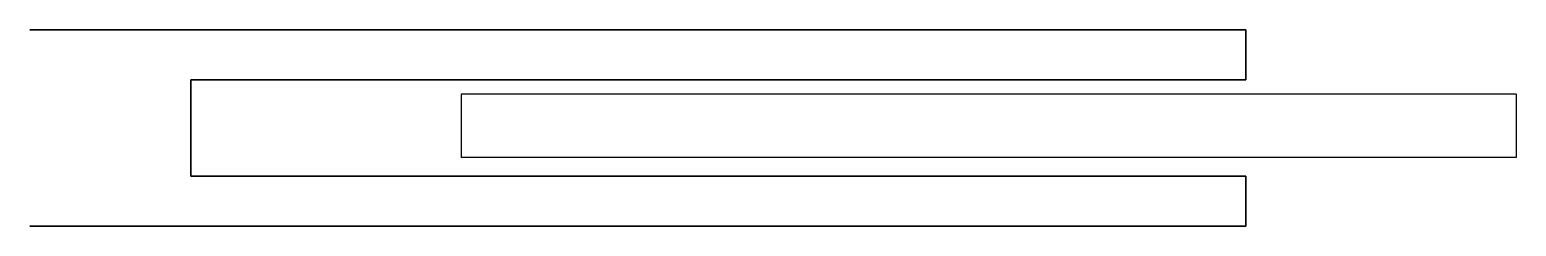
# Model space of a CAD drawing. Header units: metres. Extents: x 0 to 106, y 0 to 14.
import ezdxf

# ---------------------------------------------------------------- set-up
doc = ezdxf.new("R2010")
doc.units = ezdxf.units.M
doc.header["$LTSCALE"] = 5
doc.header["$MEASUREMENT"] = 0
doc.layers.add('A-DOOR-FULL', color=4, linetype='Continuous', lineweight=25)
doc.layers.add('A-WALL-FULL', color=7, linetype='Continuous', lineweight=35)

# ---------------------------------------------------------------- blocks, each defined once
blk = doc.blocks.new('porta scorrevole')
at = {"layer": 'A-DOOR-FULL'}
for p, q in [((113.3758, -84.2569), (113.3758, -85.0069)), ((113.3758, -84.2569), (113.4208, -84.2569)), ((113.4208, -84.2569), (113.4208, -85.0069)), ((113.3758, -85.0069), (113.4208, -85.0069))]:
    blk.add_line(p, q, dxfattribs=at)

msp = doc.modelspace()

# ---------------------------------------------------------------- linework, layer by layer
at = {"layer": 'A-WALL-FULL'}
for p, q in [((0, 14), (86.45, 14)), ((86.45, 10.43), (86.45, 14)), ((11.45, 10.43), (11.45, 3.57)), ((86.45, 10.43), (11.45, 10.43)), ((11.45, 5), (11.45, 9)), ((86.45, 3.57), (11.45, 3.57)), ((86.45, 0), (86.45, 3.57)), ((86.45, 0), (0, 0))]:
    msp.add_line(p, q, dxfattribs=at)

# ---------------------------------------------------------------- block references
at = {"layer": 'A-WALL-FULL', "xscale": 100.0000000000064, "yscale": 100.0000000000064, "zscale": 100.0000000000064, "rotation": 270}
msp.add_blockref('porta scorrevole', (8531.35, 11346.99), dxfattribs=at)

doc.saveas('drawing.dxf')
